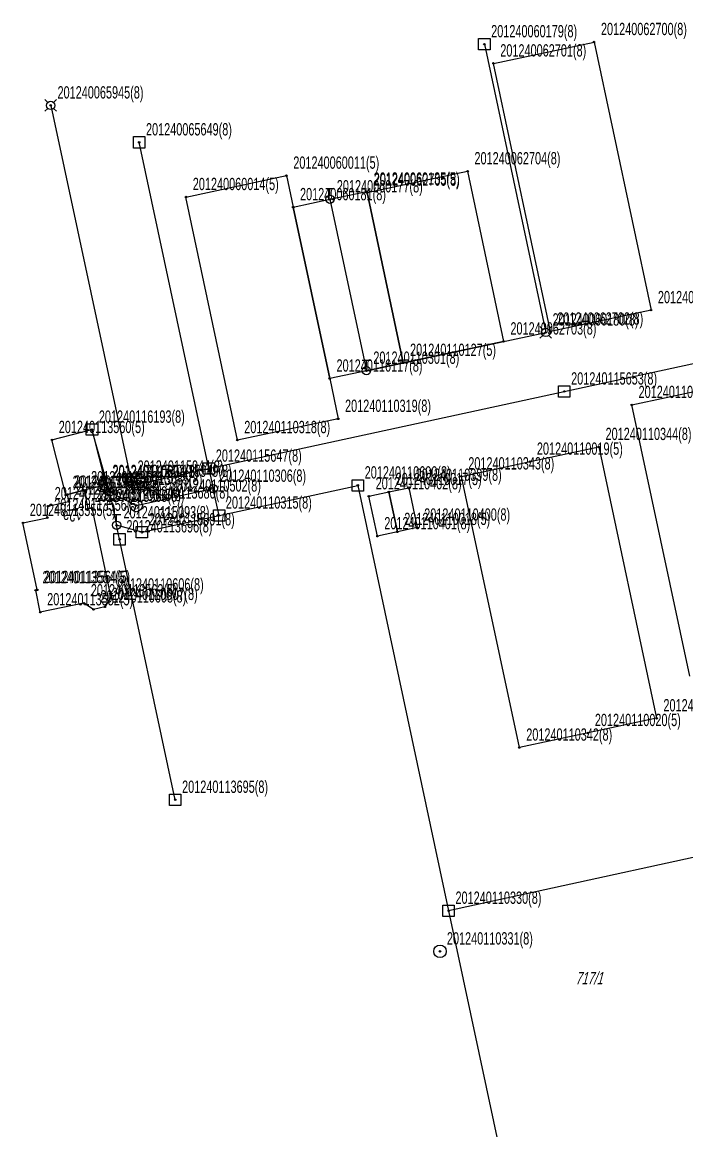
# Model space of a CAD drawing. Extents: x 4375363 to 4375747, y 5360877 to 5361205.
# Drawn here: x 4375362.9 to 4375459.9, y 5360988.2 to 5361150 of the extents above; entities that cross this region are included whole.
import ezdxf

# ---------------------------------------------------------------- set-up
doc = ezdxf.new("R2010")
doc.units = 0
doc.linetypes.add('AUSGEZOGEN', pattern=[0])
for name, color, linetype in [('FLST_1K_NR', 30, 'AUSGEZOGEN'), ('GEB_HAUPT', 50, 'AUSGEZOGEN'), ('GEB_HNUM', 240, 'AUSGEZOGEN'), ('GRE_FLST', 10, 'AUSGEZOGEN'), ('PKT_D', 162, 'AUSGEZOGEN'), ('PKT_G', 7, 'AUSGEZOGEN'), ('PKT_G_OD', 9, 'AUSGEZOGEN'), ('PKT_NUMMER', 255, 'AUSGEZOGEN')]:
    doc.layers.add(name, color=color, linetype=linetype)

# ---------------------------------------------------------------- blocks, each defined once
blk = doc.blocks.new('SYM019')
at = {"layer": 'PKT_G'}
blk.add_circle((0, 0), 0.09, dxfattribs=at)
blk = doc.blocks.new('SYM010')
at = {"layer": 'PKT_G'}
for p, q in [((-0.83, -0.83), (-0.83, 0.83)), ((-0.83, 0.83), (0.83, 0.83)), ((0.83, 0.83), (0.83, -0.83)), ((0.83, -0.83), (-0.83, -0.83))]:
    blk.add_line(p, q, dxfattribs=at)
blk = doc.blocks.new('D_SYM019')
at = {"layer": 'PKT_D'}
blk.add_circle((0, 0), 0.09, dxfattribs=at)
blk = doc.blocks.new('SYM_OD013')
at = {"layer": 'PKT_G_OD'}
for p, q in [((-0.61, 0), (-0.3, 0)), ((0, 0.61), (0, 0.3)), ((0.61, 0), (0.3, 0)), ((0, -0.61), (0, -0.3))]:
    blk.add_line(p, q, dxfattribs=at)
blk.add_circle((0, 0), 0.61, dxfattribs=at)
blk = doc.blocks.new('SYM_OD012')
at = {"layer": 'PKT_G_OD'}
for p, q in [((-0.61, 1.55), (0.61, 1.55)), ((0, 0.61), (0, 1.55))]:
    blk.add_line(p, q, dxfattribs=at)
blk.add_circle((0, 0), 0.61, dxfattribs=at)
blk = doc.blocks.new('SYM003')
at = {"layer": 'PKT_G'}
blk.add_circle((0, 0), 0.91, dxfattribs=at)
blk = doc.blocks.new('SYM000')
at = {"layer": 'PKT_G'}
blk.add_circle((0, 0), 0.61, dxfattribs=at)
blk = doc.blocks.new('SYM_OD014')
at = {"layer": 'PKT_G_OD'}
for p, q in [((-0.43, 0.43), (-0.85, 0.85)), ((0.43, 0.43), (0.85, 0.85)), ((-0.43, -0.43), (-0.85, -0.85)), ((0.43, -0.43), (0.85, -0.85))]:
    blk.add_line(p, q, dxfattribs=at)
blk.add_circle((0, 0), 0.61, dxfattribs=at)
blk = doc.blocks.new('PKT_NR_SYM')
at = {"layer": 'PKT_NUMMER'}
blk.add_circle((0, 0), 0.11, dxfattribs=at)
blk = doc.blocks.new('PKT_NR_SYM_0')
at = {"layer": 'PKT_NUMMER'}
blk.add_blockref('PKT_NR_SYM', (0, 0), dxfattribs=at)
at = {"layer": 'PKT_NUMMER', "width": 0.66}
blk.add_text('201240110605(8)', height=1.8, dxfattribs=at).set_placement((1, 1))
blk = doc.blocks.new('PKT_NR_SYM_1')
at = {"layer": 'PKT_NUMMER'}
blk.add_blockref('PKT_NR_SYM', (0, 0), dxfattribs=at)
at = {"layer": 'PKT_NUMMER', "width": 0.66}
blk.add_text('201240110608(8)', height=1.8, dxfattribs=at).set_placement((1, 1))
blk = doc.blocks.new('PKT_NR_SYM_2')
at = {"layer": 'PKT_NUMMER'}
blk.add_blockref('PKT_NR_SYM', (0, 0), dxfattribs=at)
at = {"layer": 'PKT_NUMMER', "width": 0.66}
blk.add_text('201240110607(8)', height=1.8, dxfattribs=at).set_placement((1, 1))
blk = doc.blocks.new('PKT_NR_SYM_3')
at = {"layer": 'PKT_NUMMER'}
blk.add_blockref('PKT_NR_SYM', (0, 0), dxfattribs=at)
at = {"layer": 'PKT_NUMMER', "width": 0.66}
blk.add_text('201240110604(8)', height=1.8, dxfattribs=at).set_placement((1, 1))
blk = doc.blocks.new('PKT_NR_SYM_4')
at = {"layer": 'PKT_NUMMER'}
blk.add_blockref('PKT_NR_SYM', (0, 0), dxfattribs=at)
at = {"layer": 'PKT_NUMMER', "width": 0.66}
blk.add_text('201240110606(8)', height=1.8, dxfattribs=at).set_placement((1, 1))
blk = doc.blocks.new('PKT_NR_SYM_5')
at = {"layer": 'PKT_NUMMER'}
blk.add_blockref('PKT_NR_SYM', (0, 0), dxfattribs=at)
at = {"layer": 'PKT_NUMMER', "width": 0.66}
blk.add_text('201240110502(8)', height=1.8, dxfattribs=at).set_placement((1, 1))
blk = doc.blocks.new('PKT_NR_SYM_6')
at = {"layer": 'PKT_NUMMER'}
blk.add_blockref('PKT_NR_SYM', (0, 0), dxfattribs=at)
at = {"layer": 'PKT_NUMMER', "width": 0.66}
blk.add_text('201240110600(8)', height=1.8, dxfattribs=at).set_placement((1, 1))
blk = doc.blocks.new('PKT_NR_SYM_9')
at = {"layer": 'PKT_NUMMER'}
blk.add_blockref('PKT_NR_SYM', (0, 0), dxfattribs=at)
at = {"layer": 'PKT_NUMMER', "width": 0.66}
blk.add_text('201240113555(5)', height=1.8, dxfattribs=at).set_placement((1, 1))
blk = doc.blocks.new('PKT_NR_SYM_10')
at = {"layer": 'PKT_NUMMER'}
blk.add_blockref('PKT_NR_SYM', (0, 0), dxfattribs=at)
at = {"layer": 'PKT_NUMMER', "width": 0.66}
blk.add_text('201240113554(5)', height=1.8, dxfattribs=at).set_placement((1, 1))
blk = doc.blocks.new('PKT_NR_SYM_11')
at = {"layer": 'PKT_NUMMER'}
blk.add_blockref('PKT_NR_SYM', (0, 0), dxfattribs=at)
at = {"layer": 'PKT_NUMMER', "width": 0.66}
blk.add_text('201240113564(5)', height=1.8, dxfattribs=at).set_placement((1, 1))
blk = doc.blocks.new('PKT_NR_SYM_12')
at = {"layer": 'PKT_NUMMER'}
blk.add_blockref('PKT_NR_SYM', (0, 0), dxfattribs=at)
at = {"layer": 'PKT_NUMMER', "width": 0.66}
blk.add_text('201240113552(5)', height=1.8, dxfattribs=at).set_placement((1, 1))
blk = doc.blocks.new('PKT_NR_SYM_13')
at = {"layer": 'PKT_NUMMER'}
blk.add_blockref('PKT_NR_SYM', (0, 0), dxfattribs=at)
at = {"layer": 'PKT_NUMMER', "width": 0.66}
blk.add_text('201240113556(5)', height=1.8, dxfattribs=at).set_placement((1, 1))
blk = doc.blocks.new('PKT_NR_SYM_14')
at = {"layer": 'PKT_NUMMER'}
blk.add_blockref('PKT_NR_SYM', (0, 0), dxfattribs=at)
at = {"layer": 'PKT_NUMMER', "width": 0.66}
blk.add_text('201240113557(5)', height=1.8, dxfattribs=at).set_placement((1, 1))
blk = doc.blocks.new('PKT_NR_SYM_15')
at = {"layer": 'PKT_NUMMER'}
blk.add_blockref('PKT_NR_SYM', (0, 0), dxfattribs=at)
at = {"layer": 'PKT_NUMMER', "width": 0.66}
blk.add_text('201240113560(5)', height=1.8, dxfattribs=at).set_placement((1, 1))
blk = doc.blocks.new('PKT_NR_SYM_16')
at = {"layer": 'PKT_NUMMER'}
blk.add_blockref('PKT_NR_SYM', (0, 0), dxfattribs=at)
at = {"layer": 'PKT_NUMMER', "width": 0.66}
blk.add_text('201240113559(5)', height=1.8, dxfattribs=at).set_placement((1, 1))
blk = doc.blocks.new('PKT_NR_SYM_17')
at = {"layer": 'PKT_NUMMER'}
blk.add_blockref('PKT_NR_SYM', (0, 0), dxfattribs=at)
at = {"layer": 'PKT_NUMMER', "width": 0.66}
blk.add_text('201240113562(5)', height=1.8, dxfattribs=at).set_placement((1, 1))
blk = doc.blocks.new('PKT_NR_SYM_18')
at = {"layer": 'PKT_NUMMER'}
blk.add_blockref('PKT_NR_SYM', (0, 0), dxfattribs=at)
at = {"layer": 'PKT_NUMMER', "width": 0.66}
blk.add_text('201240113558(5)', height=1.8, dxfattribs=at).set_placement((1, 1))
blk = doc.blocks.new('PKT_NR_SYM_19')
at = {"layer": 'PKT_NUMMER'}
blk.add_blockref('PKT_NR_SYM', (0, 0), dxfattribs=at)
at = {"layer": 'PKT_NUMMER', "width": 0.66}
blk.add_text('201240113563(5)', height=1.8, dxfattribs=at).set_placement((1, 1))
blk = doc.blocks.new('PKT_NR_SYM_20')
at = {"layer": 'PKT_NUMMER'}
blk.add_blockref('PKT_NR_SYM', (0, 0), dxfattribs=at)
at = {"layer": 'PKT_NUMMER', "width": 0.66}
blk.add_text('201240113561(5)', height=1.8, dxfattribs=at).set_placement((1, 1))
blk = doc.blocks.new('PKT_NR_SYM_21')
at = {"layer": 'PKT_NUMMER'}
blk.add_blockref('PKT_NR_SYM', (0, 0), dxfattribs=at)
at = {"layer": 'PKT_NUMMER', "width": 0.66}
blk.add_text('201240113565(5)', height=1.8, dxfattribs=at).set_placement((1, 1))
blk = doc.blocks.new('PKT_NR_SYM_22')
at = {"layer": 'PKT_NUMMER'}
blk.add_blockref('PKT_NR_SYM', (0, 0), dxfattribs=at)
at = {"layer": 'PKT_NUMMER', "width": 0.66}
blk.add_text('201240113696(8)', height=1.8, dxfattribs=at).set_placement((1, 1))
blk = doc.blocks.new('PKT_NR_SYM_23')
at = {"layer": 'PKT_NUMMER'}
blk.add_blockref('PKT_NR_SYM', (0, 0), dxfattribs=at)
at = {"layer": 'PKT_NUMMER', "width": 0.66}
blk.add_text('201240115091(8)', height=1.8, dxfattribs=at).set_placement((1, 1))
blk = doc.blocks.new('PKT_NR_SYM_24')
at = {"layer": 'PKT_NUMMER'}
blk.add_blockref('PKT_NR_SYM', (0, 0), dxfattribs=at)
at = {"layer": 'PKT_NUMMER', "width": 0.66}
blk.add_text('201240113695(8)', height=1.8, dxfattribs=at).set_placement((1, 1))
blk = doc.blocks.new('PKT_NR_SYM_25')
at = {"layer": 'PKT_NUMMER'}
blk.add_blockref('PKT_NR_SYM', (0, 0), dxfattribs=at)
at = {"layer": 'PKT_NUMMER', "width": 0.66}
blk.add_text('201240113685(8)', height=1.8, dxfattribs=at).set_placement((1, 1))
blk = doc.blocks.new('PKT_NR_SYM_26')
at = {"layer": 'PKT_NUMMER'}
blk.add_blockref('PKT_NR_SYM', (0, 0), dxfattribs=at)
at = {"layer": 'PKT_NUMMER', "width": 0.66}
blk.add_text('201240115093(8)', height=1.8, dxfattribs=at).set_placement((1, 1))
blk = doc.blocks.new('PKT_NR_SYM_28')
at = {"layer": 'PKT_NUMMER'}
blk.add_blockref('PKT_NR_SYM', (0, 0), dxfattribs=at)
at = {"layer": 'PKT_NUMMER', "width": 0.66}
blk.add_text('201240115647(8)', height=1.8, dxfattribs=at).set_placement((1, 1))
blk = doc.blocks.new('PKT_NR_SYM_29')
at = {"layer": 'PKT_NUMMER'}
blk.add_blockref('PKT_NR_SYM', (0, 0), dxfattribs=at)
at = {"layer": 'PKT_NUMMER', "width": 0.66}
blk.add_text('201240110127(5)', height=1.8, dxfattribs=at).set_placement((1, 1))
blk = doc.blocks.new('PKT_NR_SYM_30')
at = {"layer": 'PKT_NUMMER'}
blk.add_blockref('PKT_NR_SYM', (0, 0), dxfattribs=at)
at = {"layer": 'PKT_NUMMER', "width": 0.66}
blk.add_text('201240115944(8)', height=1.8, dxfattribs=at).set_placement((1, 1))
blk = doc.blocks.new('PKT_NR_SYM_31')
at = {"layer": 'PKT_NUMMER'}
blk.add_blockref('PKT_NR_SYM', (0, 0), dxfattribs=at)
at = {"layer": 'PKT_NUMMER', "width": 0.66}
blk.add_text('201240115949(8)', height=1.8, dxfattribs=at).set_placement((1, 1))
blk = doc.blocks.new('PKT_NR_SYM_32')
at = {"layer": 'PKT_NUMMER'}
blk.add_blockref('PKT_NR_SYM', (0, 0), dxfattribs=at)
at = {"layer": 'PKT_NUMMER', "width": 0.66}
blk.add_text('201240113680(8)', height=1.8, dxfattribs=at).set_placement((1, 1))
blk = doc.blocks.new('PKT_NR_SYM_33')
at = {"layer": 'PKT_NUMMER'}
blk.add_blockref('PKT_NR_SYM', (0, 0), dxfattribs=at)
at = {"layer": 'PKT_NUMMER', "width": 0.66}
blk.add_text('201240110319(8)', height=1.8, dxfattribs=at).set_placement((1, 1))
blk = doc.blocks.new('PKT_NR_SYM_34')
at = {"layer": 'PKT_NUMMER'}
blk.add_blockref('PKT_NR_SYM', (0, 0), dxfattribs=at)
at = {"layer": 'PKT_NUMMER', "width": 0.66}
blk.add_text('201240110318(8)', height=1.8, dxfattribs=at).set_placement((1, 1))
blk = doc.blocks.new('PKT_NR_SYM_35')
at = {"layer": 'PKT_NUMMER'}
blk.add_blockref('PKT_NR_SYM', (0, 0), dxfattribs=at)
at = {"layer": 'PKT_NUMMER', "width": 0.66}
blk.add_text('201240116117(8)', height=1.8, dxfattribs=at).set_placement((1, 1))
blk = doc.blocks.new('PKT_NR_SYM_37')
at = {"layer": 'PKT_NUMMER'}
blk.add_blockref('PKT_NR_SYM', (0, 0), dxfattribs=at)
at = {"layer": 'PKT_NUMMER', "width": 0.66}
blk.add_text('201240110315(8)', height=1.8, dxfattribs=at).set_placement((1, 1))
blk = doc.blocks.new('PKT_NR_SYM_38')
at = {"layer": 'PKT_NUMMER'}
blk.add_blockref('PKT_NR_SYM', (0, 0), dxfattribs=at)
at = {"layer": 'PKT_NUMMER', "width": 0.66}
blk.add_text('201240110602(8)', height=1.8, dxfattribs=at).set_placement((1, 1))
blk = doc.blocks.new('PKT_NR_SYM_40')
at = {"layer": 'PKT_NUMMER'}
blk.add_blockref('PKT_NR_SYM', (0, 0), dxfattribs=at)
at = {"layer": 'PKT_NUMMER', "width": 0.66}
blk.add_text('201240110306(8)', height=1.8, dxfattribs=at).set_placement((1, 1))
blk = doc.blocks.new('PKT_NR_SYM_41')
at = {"layer": 'PKT_NUMMER'}
blk.add_blockref('PKT_NR_SYM', (0, 0), dxfattribs=at)
at = {"layer": 'PKT_NUMMER', "width": 0.66}
blk.add_text('201240115653(8)', height=1.8, dxfattribs=at).set_placement((1, 1))
blk = doc.blocks.new('PKT_NR_SYM_44')
at = {"layer": 'PKT_NUMMER'}
blk.add_blockref('PKT_NR_SYM', (0, 0), dxfattribs=at)
at = {"layer": 'PKT_NUMMER', "width": 0.66}
blk.add_text('201240110458(8)', height=1.8, dxfattribs=at).set_placement((1, 1))
blk = doc.blocks.new('PKT_NR_SYM_46')
at = {"layer": 'PKT_NUMMER'}
blk.add_blockref('PKT_NR_SYM', (0, 0), dxfattribs=at)
at = {"layer": 'PKT_NUMMER', "width": 0.66}
blk.add_text('201240110330(8)', height=1.8, dxfattribs=at).set_placement((1, 1))
blk = doc.blocks.new('PKT_NR_SYM_47')
at = {"layer": 'PKT_NUMMER'}
blk.add_blockref('PKT_NR_SYM', (0, 0), dxfattribs=at)
at = {"layer": 'PKT_NUMMER', "width": 0.66}
blk.add_text('201240110331(8)', height=1.8, dxfattribs=at).set_placement((1, 1))
blk = doc.blocks.new('PKT_NR_SYM_48')
at = {"layer": 'PKT_NUMMER'}
blk.add_blockref('PKT_NR_SYM', (0, 0), dxfattribs=at)
at = {"layer": 'PKT_NUMMER', "width": 0.66}
blk.add_text('201240110344(8)', height=1.8, dxfattribs=at).set_placement((1, 1))
blk = doc.blocks.new('PKT_NR_SYM_49')
at = {"layer": 'PKT_NUMMER'}
blk.add_blockref('PKT_NR_SYM', (0, 0), dxfattribs=at)
at = {"layer": 'PKT_NUMMER', "width": 0.66}
blk.add_text('201240110343(8)', height=1.8, dxfattribs=at).set_placement((1, 1))
blk = doc.blocks.new('PKT_NR_SYM_50')
at = {"layer": 'PKT_NUMMER'}
blk.add_blockref('PKT_NR_SYM', (0, 0), dxfattribs=at)
at = {"layer": 'PKT_NUMMER', "width": 0.66}
blk.add_text('201240110342(8)', height=1.8, dxfattribs=at).set_placement((1, 1))
blk = doc.blocks.new('PKT_NR_SYM_51')
at = {"layer": 'PKT_NUMMER'}
blk.add_blockref('PKT_NR_SYM', (0, 0), dxfattribs=at)
at = {"layer": 'PKT_NUMMER', "width": 0.66}
blk.add_text('201240110883(5)', height=1.8, dxfattribs=at).set_placement((1, 1))
blk = doc.blocks.new('PKT_NR_SYM_52')
at = {"layer": 'PKT_NUMMER'}
blk.add_blockref('PKT_NR_SYM', (0, 0), dxfattribs=at)
at = {"layer": 'PKT_NUMMER', "width": 0.66}
blk.add_text('201240116193(8)', height=1.8, dxfattribs=at).set_placement((1, 1))
blk = doc.blocks.new('PKT_NR_SYM_53')
at = {"layer": 'PKT_NUMMER'}
blk.add_blockref('PKT_NR_SYM', (0, 0), dxfattribs=at)
at = {"layer": 'PKT_NUMMER', "width": 0.66}
blk.add_text('201240110301(8)', height=1.8, dxfattribs=at).set_placement((1, 1))
blk = doc.blocks.new('PKT_NR_SYM_68')
at = {"layer": 'PKT_NUMMER'}
blk.add_blockref('PKT_NR_SYM', (0, 0), dxfattribs=at)
at = {"layer": 'PKT_NUMMER', "width": 0.66}
blk.add_text('201240110017(5)', height=1.8, dxfattribs=at).set_placement((1, 1))
blk = doc.blocks.new('PKT_NR_SYM_69')
at = {"layer": 'PKT_NUMMER'}
blk.add_blockref('PKT_NR_SYM', (0, 0), dxfattribs=at)
at = {"layer": 'PKT_NUMMER', "width": 0.66}
blk.add_text('201240110399(8)', height=1.8, dxfattribs=at).set_placement((1, 1))
blk = doc.blocks.new('PKT_NR_SYM_70')
at = {"layer": 'PKT_NUMMER'}
blk.add_blockref('PKT_NR_SYM', (0, 0), dxfattribs=at)
at = {"layer": 'PKT_NUMMER', "width": 0.66}
blk.add_text('201240110018(5)', height=1.8, dxfattribs=at).set_placement((1, 1))
blk = doc.blocks.new('PKT_NR_SYM_71')
at = {"layer": 'PKT_NUMMER'}
blk.add_blockref('PKT_NR_SYM', (0, 0), dxfattribs=at)
at = {"layer": 'PKT_NUMMER', "width": 0.66}
blk.add_text('201240110400(8)', height=1.8, dxfattribs=at).set_placement((1, 1))
blk = doc.blocks.new('PKT_NR_SYM_72')
at = {"layer": 'PKT_NUMMER'}
blk.add_blockref('PKT_NR_SYM', (0, 0), dxfattribs=at)
at = {"layer": 'PKT_NUMMER', "width": 0.66}
blk.add_text('201240110401(8)', height=1.8, dxfattribs=at).set_placement((1, 1))
blk = doc.blocks.new('PKT_NR_SYM_73')
at = {"layer": 'PKT_NUMMER'}
blk.add_blockref('PKT_NR_SYM', (0, 0), dxfattribs=at)
at = {"layer": 'PKT_NUMMER', "width": 0.66}
blk.add_text('201240110402(8)', height=1.8, dxfattribs=at).set_placement((1, 1))
blk = doc.blocks.new('PKT_NR_SYM_74')
at = {"layer": 'PKT_NUMMER'}
blk.add_blockref('PKT_NR_SYM', (0, 0), dxfattribs=at)
at = {"layer": 'PKT_NUMMER', "width": 0.66}
blk.add_text('201240110019(5)', height=1.8, dxfattribs=at).set_placement((1, 1))
blk = doc.blocks.new('PKT_NR_SYM_75')
at = {"layer": 'PKT_NUMMER'}
blk.add_blockref('PKT_NR_SYM', (0, 0), dxfattribs=at)
at = {"layer": 'PKT_NUMMER', "width": 0.66}
blk.add_text('201240110020(5)', height=1.8, dxfattribs=at).set_placement((1, 1))
blk = doc.blocks.new('PKT_NR_SYM_83')
at = {"layer": 'PKT_NUMMER'}
blk.add_blockref('PKT_NR_SYM', (0, 0), dxfattribs=at)
at = {"layer": 'PKT_NUMMER', "width": 0.66}
blk.add_text('201240062705(8)', height=1.8, dxfattribs=at).set_placement((1, 1))
blk = doc.blocks.new('PKT_NR_SYM_84')
at = {"layer": 'PKT_NUMMER'}
blk.add_blockref('PKT_NR_SYM', (0, 0), dxfattribs=at)
at = {"layer": 'PKT_NUMMER', "width": 0.66}
blk.add_text('201240062704(8)', height=1.8, dxfattribs=at).set_placement((1, 1))
blk = doc.blocks.new('PKT_NR_SYM_85')
at = {"layer": 'PKT_NUMMER'}
blk.add_blockref('PKT_NR_SYM', (0, 0), dxfattribs=at)
at = {"layer": 'PKT_NUMMER', "width": 0.66}
blk.add_text('201240062703(8)', height=1.8, dxfattribs=at).set_placement((1, 1))
blk = doc.blocks.new('PKT_NR_SYM_86')
at = {"layer": 'PKT_NUMMER'}
blk.add_blockref('PKT_NR_SYM', (0, 0), dxfattribs=at)
at = {"layer": 'PKT_NUMMER', "width": 0.66}
blk.add_text('201240062702(8)', height=1.8, dxfattribs=at).set_placement((1, 1))
blk = doc.blocks.new('PKT_NR_SYM_87')
at = {"layer": 'PKT_NUMMER'}
blk.add_blockref('PKT_NR_SYM', (0, 0), dxfattribs=at)
at = {"layer": 'PKT_NUMMER', "width": 0.66}
blk.add_text('201240062701(8)', height=1.8, dxfattribs=at).set_placement((1, 1))
blk = doc.blocks.new('PKT_NR_SYM_88')
at = {"layer": 'PKT_NUMMER'}
blk.add_blockref('PKT_NR_SYM', (0, 0), dxfattribs=at)
at = {"layer": 'PKT_NUMMER', "width": 0.66}
blk.add_text('201240062700(8)', height=1.8, dxfattribs=at).set_placement((1, 1))
blk = doc.blocks.new('PKT_NR_SYM_90')
at = {"layer": 'PKT_NUMMER'}
blk.add_blockref('PKT_NR_SYM', (0, 0), dxfattribs=at)
at = {"layer": 'PKT_NUMMER', "width": 0.66}
blk.add_text('201240060014(5)', height=1.8, dxfattribs=at).set_placement((1, 1))
blk = doc.blocks.new('PKT_NR_SYM_91')
at = {"layer": 'PKT_NUMMER'}
blk.add_blockref('PKT_NR_SYM', (0, 0), dxfattribs=at)
at = {"layer": 'PKT_NUMMER', "width": 0.66}
blk.add_text('201240060011(5)', height=1.8, dxfattribs=at).set_placement((1, 1))
blk = doc.blocks.new('PKT_NR_SYM_92')
at = {"layer": 'PKT_NUMMER'}
blk.add_blockref('PKT_NR_SYM', (0, 0), dxfattribs=at)
at = {"layer": 'PKT_NUMMER', "width": 0.66}
blk.add_text('201240060009(5)', height=1.8, dxfattribs=at).set_placement((1, 1))
blk = doc.blocks.new('PKT_NR_SYM_93')
at = {"layer": 'PKT_NUMMER'}
blk.add_blockref('PKT_NR_SYM', (0, 0), dxfattribs=at)
at = {"layer": 'PKT_NUMMER', "width": 0.66}
blk.add_text('201240065945(8)', height=1.8, dxfattribs=at).set_placement((1, 1))
blk = doc.blocks.new('PKT_NR_SYM_94')
at = {"layer": 'PKT_NUMMER'}
blk.add_blockref('PKT_NR_SYM', (0, 0), dxfattribs=at)
at = {"layer": 'PKT_NUMMER', "width": 0.66}
blk.add_text('201240060135(5)', height=1.8, dxfattribs=at).set_placement((1, 1))
blk = doc.blocks.new('PKT_NR_SYM_96')
at = {"layer": 'PKT_NUMMER'}
blk.add_blockref('PKT_NR_SYM', (0, 0), dxfattribs=at)
at = {"layer": 'PKT_NUMMER', "width": 0.66}
blk.add_text('201240065649(8)', height=1.8, dxfattribs=at).set_placement((1, 1))
blk = doc.blocks.new('PKT_NR_SYM_105')
at = {"layer": 'PKT_NUMMER'}
blk.add_blockref('PKT_NR_SYM', (0, 0), dxfattribs=at)
at = {"layer": 'PKT_NUMMER', "width": 0.66}
blk.add_text('201240060179(8)', height=1.8, dxfattribs=at).set_placement((1, 1))
blk = doc.blocks.new('PKT_NR_SYM_106')
at = {"layer": 'PKT_NUMMER'}
blk.add_blockref('PKT_NR_SYM', (0, 0), dxfattribs=at)
at = {"layer": 'PKT_NUMMER', "width": 0.66}
blk.add_text('201240060181(8)', height=1.8, dxfattribs=at).set_placement((1, 1))
blk = doc.blocks.new('PKT_NR_SYM_107')
at = {"layer": 'PKT_NUMMER'}
blk.add_blockref('PKT_NR_SYM', (0, 0), dxfattribs=at)
at = {"layer": 'PKT_NUMMER', "width": 0.66}
blk.add_text('201240060180(8)', height=1.8, dxfattribs=at).set_placement((1, 1))
blk = doc.blocks.new('PKT_NR_SYM_108')
at = {"layer": 'PKT_NUMMER'}
blk.add_blockref('PKT_NR_SYM', (0, 0), dxfattribs=at)
at = {"layer": 'PKT_NUMMER', "width": 0.66}
blk.add_text('201240060177(8)', height=1.8, dxfattribs=at).set_placement((1, 1))

msp = doc.modelspace()

# ---------------------------------------------------------------- linework, layer by layer
at = {"layer": 'GEB_HAUPT'}
for p, q in [((4375431.68, 5361143.94), (4375446.37, 5361147.06)), ((4375446.37, 5361147.06), (4375454.68, 5361107.93)), ((4375440, 5361104.81), (4375431.68, 5361143.94)), ((4375413.23, 5361125.08), (4375427.91, 5361128.2)), ((4375427.91, 5361128.2), (4375433.16, 5361103.36)), ((4375386.8, 5361124.44), (4375401.47, 5361127.56)), ((4375401.47, 5361127.56), (4375402.45, 5361122.96)), ((4375407.82, 5361124.11), (4375413.19, 5361125.24)), ((4375413.19, 5361125.24), (4375413.23, 5361125.08)), ((4375418.51, 5361100.24), (4375413.23, 5361125.08)), ((4375413.23, 5361125.08), (4375418.51, 5361100.24)), ((4375394.31, 5361088.97), (4375386.8, 5361124.44)), ((4375402.45, 5361122.96), (4375407.82, 5361124.11)), ((4375402.45, 5361122.96), (4375407.78, 5361097.95)), ((4375407.78, 5361097.95), (4375402.45, 5361122.96)), ((4375454.68, 5361107.93), (4375440, 5361104.81)), ((4375433.16, 5361103.36), (4375418.51, 5361100.24)), ((4375413.15, 5361099.09), (4375407.78, 5361097.95)), ((4375418.51, 5361100.24), (4375413.15, 5361099.09)), ((4375407.78, 5361097.95), (4375409.02, 5361092.07)), ((4375451.86, 5361094.1), (4375461.88, 5361096.24)), ((4375460.33, 5361054.53), (4375451.86, 5361094.1)), ((4375409.02, 5361092.07), (4375394.31, 5361088.97)), ((4375367.24, 5361088.98), (4375373.09, 5361090.49)), ((4375369.27, 5361080.96), (4375367.24, 5361088.98)), ((4375373.09, 5361090.49), (4375375.11, 5361082.43)), ((4375437.02, 5361085.82), (4375447.04, 5361087.97)), ((4375447.04, 5361087.97), (4375455.49, 5361048.36)), ((4375427.01, 5361083.67), (4375437.02, 5361085.82)), ((4375435.47, 5361044.09), (4375427.01, 5361083.67)), ((4375369.51, 5361081.02), (4375369.27, 5361080.96)), ((4375369.51, 5361081.02), (4375371.96, 5361081.64)), ((4375371.96, 5361081.64), (4375369.51, 5361081.02)), ((4375369.71, 5361079.99), (4375369.51, 5361081.02)), ((4375375.11, 5361082.43), (4375371.96, 5361081.64)), ((4375371.96, 5361081.64), (4375372.5, 5361078.95)), ((4375413.49, 5361080.77), (4375416.41, 5361081.39)), ((4375416.41, 5361081.39), (4375419.34, 5361082.01)), ((4375417.66, 5361075.57), (4375416.41, 5361081.39)), ((4375416.41, 5361081.39), (4375417.66, 5361075.57)), ((4375419.34, 5361082.01), (4375420.57, 5361076.2)), ((4375366.57, 5361077.64), (4375366.65, 5361079.32)), ((4375366.65, 5361079.32), (4375369.71, 5361079.99)), ((4375414.75, 5361074.94), (4375413.49, 5361080.77)), ((4375363.01, 5361076.88), (4375366.57, 5361077.64)), ((4375372.5, 5361078.95), (4375373.05, 5361079.06)), ((4375373.05, 5361079.06), (4375375.85, 5361066)), ((4375365.11, 5361067.1), (4375363.01, 5361076.88)), ((4375420.57, 5361076.2), (4375417.66, 5361075.57)), ((4375417.66, 5361075.57), (4375414.75, 5361074.94)), ((4375364.87, 5361067.05), (4375365.11, 5361067.1)), ((4375365.55, 5361063.84), (4375364.87, 5361067.05)), ((4375371.92, 5361065.14), (4375365.55, 5361063.84)), ((4375373.31, 5361064.25), (4375371.92, 5361065.14)), ((4375375.85, 5361066), (4375374.97, 5361064.62)), ((4375374.97, 5361064.62), (4375373.31, 5361064.25)), ((4375455.49, 5361048.36), (4375445.48, 5361046.22)), ((4375445.48, 5361046.22), (4375435.47, 5361044.09))]:
    msp.add_line(p, q, dxfattribs=at)
at = {"layer": 'GRE_FLST'}
for p, q in [((4375430.35, 5361146.74), (4375439.31, 5361104.67)), ((4375367.06, 5361137.81), (4375378.74, 5361083.2)), ((4375390.16, 5361084.8), (4375379.97, 5361132.42)), ((4375407.82, 5361124.11), (4375413.15, 5361099.09)), ((4375442.02, 5361096.06), (4375487.81, 5361106)), ((4375413.15, 5361099.09), (4375439.31, 5361104.67)), ((4375390.16, 5361084.8), (4375442.02, 5361096.06)), ((4375375.64, 5361081.4), (4375373.09, 5361090.49)), ((4375379.94, 5361082.58), (4375390.16, 5361084.8)), ((4375390.16, 5361084.8), (4375390.79, 5361081.87)), ((4375379.94, 5361082.58), (4375378.74, 5361083.2)), ((4375384.2, 5361080.44), (4375379.94, 5361082.58)), ((4375375.64, 5361081.4), (4375376.69, 5361076.53)), ((4375375.64, 5361081.4), (4375379.54, 5361079.42)), ((4375390.79, 5361081.87), (4375384.2, 5361080.44)), ((4375391.63, 5361077.95), (4375390.79, 5361081.87)), ((4375391.63, 5361077.95), (4375411.89, 5361082.35)), ((4375411.89, 5361082.35), (4375425.14, 5361020.28)), ((4375379.54, 5361079.42), (4375384.2, 5361080.44)), ((4375380.38, 5361075.51), (4375391.63, 5361077.95)), ((4375377.12, 5361074.48), (4375376.69, 5361076.53)), ((4375380.38, 5361075.51), (4375376.69, 5361076.53)), ((4375385.24, 5361036.47), (4375377.12, 5361074.48)), ((4375460.82, 5361028.02), (4375425.14, 5361020.28)), ((4375425.14, 5361020.28), (4375455.64, 5360877.46))]:
    msp.add_line(p, q, dxfattribs=at)

# ---------------------------------------------------------------- block references
at = {"layer": 'PKT_D'}
for p in [(4375401.47, 5361127.56), (4375386.8, 5361124.44), (4375413.19, 5361125.24), (4375454.68, 5361107.93), (4375418.51, 5361100.24), (4375367.24, 5361088.98), (4375437.02, 5361085.82), (4375369.27, 5361080.96), (4375369.51, 5361081.02), (4375371.96, 5361081.64), (4375416.41, 5361081.39), (4375366.65, 5361079.32), (4375369.71, 5361079.99), (4375366.57, 5361077.64), (4375372.5, 5361078.95), (4375363.01, 5361076.88), (4375417.66, 5361075.57), (4375364.87, 5361067.05), (4375365.11, 5361067.1), (4375371.92, 5361065.14), (4375365.55, 5361063.84), (4375455.49, 5361048.36), (4375445.48, 5361046.22)]:
    msp.add_blockref('D_SYM019', p, dxfattribs=at)
at = {"layer": 'PKT_G'}
for name, p in [('SYM010', (4375430.35, 5361146.74)), ('SYM019', (4375446.37, 5361147.06)), ('SYM019', (4375431.68, 5361143.94)), ('SYM010', (4375379.97, 5361132.42)), ('SYM019', (4375427.91, 5361128.2)), ('SYM019', (4375413.23, 5361125.08)), ('SYM019', (4375402.45, 5361122.96)), ('SYM019', (4375440, 5361104.81)), ('SYM019', (4375433.16, 5361103.36)), ('SYM019', (4375407.78, 5361097.95)), ('SYM010', (4375442.02, 5361096.06)), ('SYM019', (4375451.86, 5361094.1)), ('SYM019', (4375409.02, 5361092.07)), ('SYM010', (4375373.09, 5361090.49)), ('SYM019', (4375394.31, 5361088.97)), ('SYM019', (4375447.04, 5361087.97)), ('SYM010', (4375390.16, 5361084.8)), ('SYM003', (4375375.07, 5361082.56)), ('SYM019', (4375375.11, 5361082.43)), ('SYM010', (4375378.74, 5361083.2)), ('SYM010', (4375379.94, 5361082.58)), ('SYM000', (4375390.79, 5361081.87)), ('SYM010', (4375411.89, 5361082.35)), ('SYM019', (4375427.01, 5361083.67)), ('SYM019', (4375413.49, 5361080.77)), ('SYM019', (4375419.34, 5361082.01)), ('SYM003', (4375379.54, 5361079.42)), ('SYM019', (4375384.2, 5361080.44)), ('SYM019', (4375373.05, 5361079.06)), ('SYM010', (4375391.63, 5361077.95)), ('SYM010', (4375380.38, 5361075.51)), ('SYM019', (4375420.57, 5361076.2)), ('SYM010', (4375377.12, 5361074.48)), ('SYM019', (4375414.75, 5361074.94)), ('SYM019', (4375374.97, 5361064.62)), ('SYM019', (4375375.85, 5361066)), ('SYM019', (4375373.31, 5361064.25)), ('SYM019', (4375435.47, 5361044.09)), ('SYM010', (4375385.24, 5361036.47)), ('SYM010', (4375425.14, 5361020.28)), ('SYM003', (4375423.89, 5361014.34))]:
    msp.add_blockref(name, p, dxfattribs=at)
at = {"layer": 'PKT_G_OD'}
for name, p in [('SYM_OD014', (4375367.06, 5361137.81)), ('SYM_OD012', (4375407.82, 5361124.11)), ('SYM_OD014', (4375439.31, 5361104.67)), ('SYM_OD012', (4375413.15, 5361099.09)), ('SYM_OD013', (4375375.64, 5361081.4)), ('SYM_OD012', (4375376.69, 5361076.53))]:
    msp.add_blockref(name, p, dxfattribs=at)
at = {"layer": 'PKT_NUMMER'}
for name, p in [('PKT_NR_SYM_105', (4375430.35, 5361146.74)), ('PKT_NR_SYM_88', (4375446.37, 5361147.06)), ('PKT_NR_SYM_87', (4375431.68, 5361143.94)), ('PKT_NR_SYM_93', (4375367.06, 5361137.81)), ('PKT_NR_SYM_96', (4375379.97, 5361132.42)), ('PKT_NR_SYM_84', (4375427.91, 5361128.2)), ('PKT_NR_SYM_91', (4375401.47, 5361127.56)), ('PKT_NR_SYM_94', (4375413.19, 5361125.24)), ('PKT_NR_SYM_83', (4375413.23, 5361125.08)), ('PKT_NR_SYM_90', (4375386.8, 5361124.44)), ('PKT_NR_SYM_108', (4375407.82, 5361124.11)), ('PKT_NR_SYM_106', (4375402.45, 5361122.96)), ('PKT_NR_SYM_92', (4375454.68, 5361107.93)), ('PKT_NR_SYM_107', (4375439.31, 5361104.67)), ('PKT_NR_SYM_86', (4375440, 5361104.81)), ('PKT_NR_SYM_85', (4375433.16, 5361103.36)), ('PKT_NR_SYM_53', (4375413.15, 5361099.09)), ('PKT_NR_SYM_29', (4375418.51, 5361100.24)), ('PKT_NR_SYM_35', (4375407.78, 5361097.95)), ('PKT_NR_SYM_41', (4375442.02, 5361096.06)), ('PKT_NR_SYM_44', (4375451.86, 5361094.1)), ('PKT_NR_SYM_33', (4375409.02, 5361092.07)), ('PKT_NR_SYM_52', (4375373.09, 5361090.49)), ('PKT_NR_SYM_15', (4375367.24, 5361088.98)), ('PKT_NR_SYM_34', (4375394.31, 5361088.97)), ('PKT_NR_SYM_48', (4375447.04, 5361087.97)), ('PKT_NR_SYM_28', (4375390.16, 5361084.8)), ('PKT_NR_SYM_74', (4375437.02, 5361085.82)), ('PKT_NR_SYM_30', (4375378.74, 5361083.2)), ('PKT_NR_SYM_49', (4375427.01, 5361083.67)), ('PKT_NR_SYM_20', (4375371.96, 5361081.64)), ('PKT_NR_SYM_38', (4375375.07, 5361082.56)), ('PKT_NR_SYM_3', (4375375.11, 5361082.43)), ('PKT_NR_SYM_25', (4375375.64, 5361081.4)), ('PKT_NR_SYM_31', (4375379.94, 5361082.58)), ('PKT_NR_SYM_40', (4375390.79, 5361081.87)), ('PKT_NR_SYM_6', (4375411.89, 5361082.35)), ('PKT_NR_SYM_68', (4375416.41, 5361081.39)), ('PKT_NR_SYM_69', (4375419.34, 5361082.01)), ('PKT_NR_SYM_16', (4375369.27, 5361080.96)), ('PKT_NR_SYM_17', (4375369.51, 5361081.02)), ('PKT_NR_SYM_18', (4375369.71, 5361079.99)), ('PKT_NR_SYM_5', (4375384.2, 5361080.44)), ('PKT_NR_SYM_73', (4375413.49, 5361080.77)), ('PKT_NR_SYM_14', (4375366.65, 5361079.32)), ('PKT_NR_SYM_21', (4375372.5, 5361078.95)), ('PKT_NR_SYM_0', (4375373.05, 5361079.06)), ('PKT_NR_SYM_32', (4375379.54, 5361079.42)), ('PKT_NR_SYM_37', (4375391.63, 5361077.95)), ('PKT_NR_SYM_9', (4375363.01, 5361076.88)), ('PKT_NR_SYM_13', (4375366.57, 5361077.64)), ('PKT_NR_SYM_26', (4375376.69, 5361076.53)), ('PKT_NR_SYM_23', (4375380.38, 5361075.51)), ('PKT_NR_SYM_72', (4375414.75, 5361074.94)), ('PKT_NR_SYM_70', (4375417.66, 5361075.57)), ('PKT_NR_SYM_71', (4375420.57, 5361076.2)), ('PKT_NR_SYM_22', (4375377.12, 5361074.48)), ('PKT_NR_SYM_10', (4375364.87, 5361067.05)), ('PKT_NR_SYM_11', (4375365.11, 5361067.1)), ('PKT_NR_SYM_19', (4375371.92, 5361065.14)), ('PKT_NR_SYM_4', (4375375.85, 5361066)), ('PKT_NR_SYM_12', (4375365.55, 5361063.84)), ('PKT_NR_SYM_1', (4375373.31, 5361064.25)), ('PKT_NR_SYM_2', (4375374.97, 5361064.62)), ('PKT_NR_SYM_51', (4375455.49, 5361048.36)), ('PKT_NR_SYM_75', (4375445.48, 5361046.22)), ('PKT_NR_SYM_50', (4375435.47, 5361044.09)), ('PKT_NR_SYM_24', (4375385.24, 5361036.47)), ('PKT_NR_SYM_46', (4375425.14, 5361020.28)), ('PKT_NR_SYM_47', (4375423.89, 5361014.34))]:
    msp.add_blockref(name, p, dxfattribs=at)

# ---------------------------------------------------------------- texts
at = {"layer": 'FLST_1K_NR', "oblique": 15, "width": 0.66}
for s, rotation, p in [('707/1', 13.1787, (4375383.87, 5361080.76)), ('721/1', 10.647, (4375382.64, 5361077.02))]:
    msp.add_text(s, height=1.8, rotation=rotation, dxfattribs=at).set_placement(p)
msp.add_text('717/1', height=1.8, dxfattribs=at).set_placement((4375443.64, 5361009.53))
at = {"layer": 'GEB_HNUM', "width": 0.66}
msp.add_text('12a', height=1.8, rotation=192.1194, dxfattribs=at).set_placement((4375371.24, 5361079.12))

doc.saveas('drawing.dxf')
